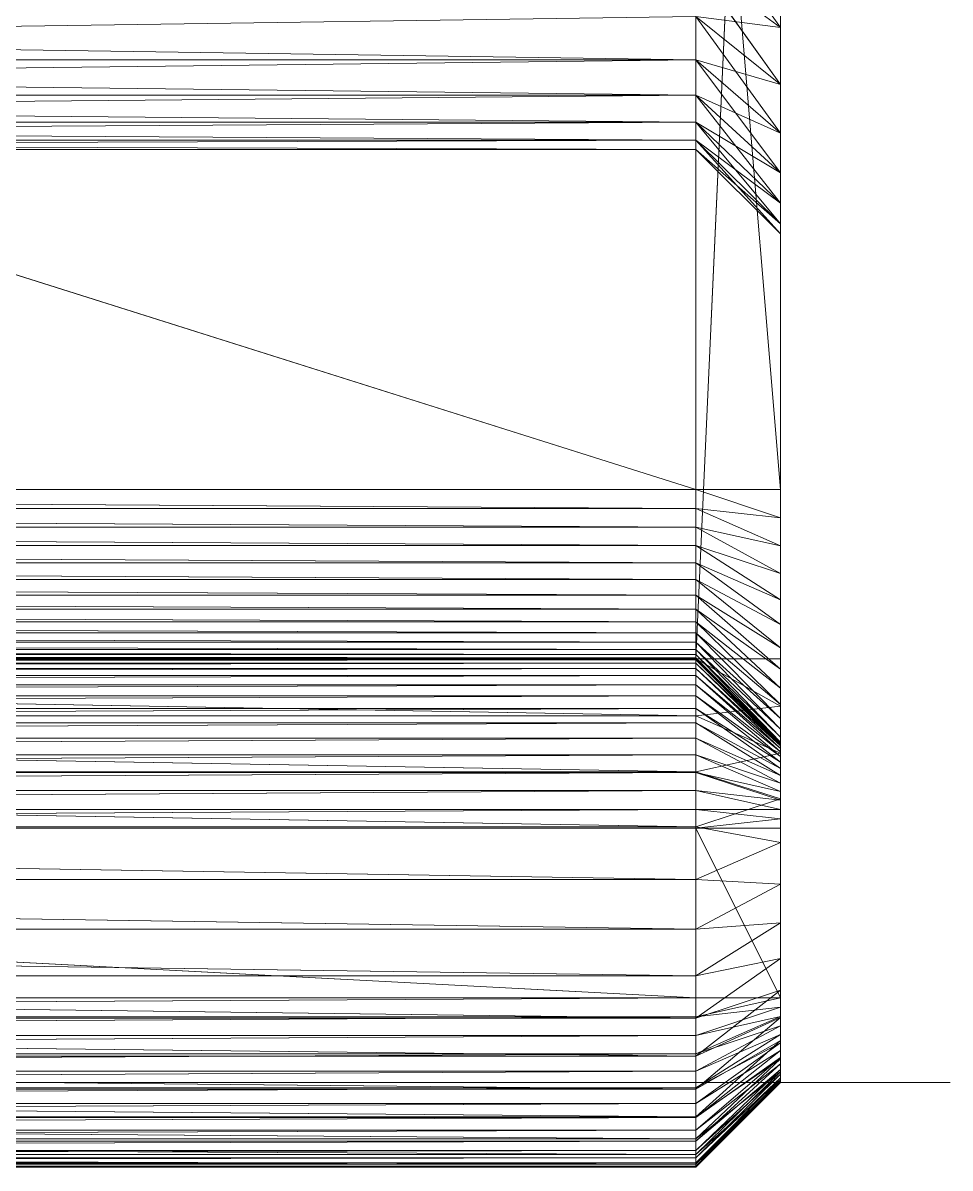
# Model space of a CAD drawing. Header units: millimetres. Extents: x 0 to 420, y 0 to 297.
# Drawn here: x 81.816 to 82.5, y 259.859 to 260.704 of the extents above; entities that cross this region are included whole.
import ezdxf

# ---------------------------------------------------------------- set-up
doc = ezdxf.new("R2010")
doc.units = ezdxf.units.MM
doc.layers.add('1', color=7, linetype='Continuous', true_color=0xffffff)
doc.layers.add('171', color=7, linetype='Continuous', true_color=0xffffff)
doc.dimstyles.get("Standard").update_dxf_attribs({"dimtxt": 0.18, "dimasz": 0.18, "dimexe": 0.18, "dimexo": 0.0625, "dimgap": 0.09, "dimtad": 0, "dimtih": 1, "dimtoh": 1, "dimdec": 4, "dimzin": 0, "dimdsep": 46, "dimtxsty": 'Standard', "dimcen": 0.09, "dimadec": 0, "dimazin": 0, "dimtfac": 1, "dimtdec": 4, "dimtofl": 0, "dimtmove": 0, "dimatfit": 3, "dimfxl": 1, "dimtolj": 1, "dimtzin": 0, "dimarcsym": 0})

msp = doc.modelspace()

# ---------------------------------------------------------------- linework, layer by layer
at = {"layer": '1', "color": 3, "linetype": 'Continuous', "lineweight": 18}
for p, q in [((82.3125, 260.23437), (82.375, 261.60937)), ((82.3125, 260.23437), (82.3125, 261.60937)), ((82.375, 261.60937), (82.3125, 260.23437)), ((82.3125, 261.60937), (82.3125, 260.23437)), ((82.375, 260.23437), (82.375, 261.60937)), ((82.375, 261.60937), (82.375, 260.23437)), ((79.9375, 261.10938), (82.3125, 260.35937)), ((82.3125, 260.35937), (79.9375, 261.10938)), ((82.3125, 261.10938), (82.375, 260.35937)), ((82.3125, 261.10938), (82.3125, 260.35937)), ((82.375, 260.35937), (82.3125, 261.10938)), ((82.3125, 260.35937), (82.3125, 261.10938)), ((82.375, 260.35937), (82.375, 261.10938)), ((82.375, 261.10938), (82.375, 260.35937)), ((82.375, 260.23437), (82.375, 261.10938)), ((82.375, 261.10938), (82.375, 260.23437)), ((82.375, 260.23437), (82.375, 261.04407)), ((82.375, 261.04407), (82.375, 260.23437)), ((82.375, 260.23437), (82.375, 260.97965)), ((82.375, 260.97965), (82.375, 260.23437)), ((82.375, 260.35937), (82.375, 260.91699)), ((82.375, 260.91699), (82.375, 260.35937)), ((82.375, 260.91699), (82.375, 260.23437)), ((82.375, 260.91699), (82.375, 260.19939)), ((82.375, 260.23437), (82.375, 260.91699)), ((82.375, 260.91699), (82.375, 260.16484)), ((82.375, 260.19939), (82.375, 260.91699)), ((82.375, 260.91699), (82.375, 260.13116)), ((82.375, 260.16484), (82.375, 260.91699)), ((82.375, 260.91699), (82.375, 260.09879)), ((82.375, 260.13116), (82.375, 260.91699)), ((82.375, 260.91699), (82.375, 260.06811)), ((82.375, 260.09879), (82.375, 260.91699)), ((82.375, 260.06811), (82.375, 260.91699)), ((82.375, 260.35937), (82.375, 260.85693)), ((82.375, 260.85693), (82.375, 260.35937)), ((82.375, 260.85693), (82.375, 260.06811)), ((82.375, 260.85693), (82.375, 260.03953)), ((82.375, 260.06811), (82.375, 260.85693)), ((82.375, 260.85693), (82.375, 260.0134)), ((82.375, 260.03953), (82.375, 260.85693)), ((82.375, 260.85693), (82.375, 259.99005)), ((82.375, 260.0134), (82.375, 260.85693)), ((82.375, 260.85693), (82.375, 259.96977)), ((82.375, 259.99005), (82.375, 260.85693)), ((82.375, 260.85693), (82.375, 259.95282)), ((82.375, 259.96977), (82.375, 260.85693)), ((82.375, 260.85693), (82.375, 259.93941)), ((82.375, 259.95282), (82.375, 260.85693)), ((82.375, 260.85693), (82.375, 259.92971)), ((82.375, 259.93941), (82.375, 260.85693)), ((82.375, 260.85693), (82.375, 259.92384)), ((82.375, 259.92971), (82.375, 260.85693)), ((82.375, 260.85693), (82.375, 259.92187)), ((82.375, 259.92384), (82.375, 260.85693)), ((82.375, 259.92187), (82.375, 260.85693)), ((82.375, 260.35937), (82.375, 260.80028)), ((82.375, 260.80028), (82.375, 260.35937)), ((82.375, 260.80028), (82.375, 259.92187)), ((82.375, 259.92187), (82.375, 260.80028)), ((82.3125, 260.78798), (82.375, 260.70023)), ((82.375, 260.70023), (82.3125, 260.78798)), ((82.3125, 260.74569), (82.375, 260.70023)), ((82.3125, 260.74569), (82.375, 260.70023)), ((82.375, 260.70023), (82.3125, 260.74569)), ((82.3125, 260.74569), (82.375, 260.65818)), ((82.375, 260.70023), (82.3125, 260.74569)), ((82.375, 260.65818), (82.3125, 260.74569)), ((82.375, 260.70023), (82.375, 260.74781)), ((82.375, 260.74781), (82.375, 260.70023)), ((82.375, 260.74781), (82.375, 260.35937)), ((82.375, 260.70023), (82.375, 260.74781)), ((82.375, 260.35937), (82.375, 260.74781)), ((82.375, 260.74781), (82.375, 259.92187)), ((82.375, 259.92187), (82.375, 260.74781)), ((82.375, 260.74781), (82.375, 260.70023)), ((80.125, 260.70831), (82.3125, 260.67636)), ((82.3125, 260.67636), (80.125, 260.70831)), ((82.3125, 260.70831), (80.125, 260.67636)), ((80.125, 260.67636), (82.3125, 260.70831)), ((82.375, 260.70023), (82.3125, 260.70831)), ((82.3125, 260.67636), (82.3125, 260.70831)), ((82.3125, 260.70831), (82.3125, 260.67636)), ((82.3125, 260.70831), (82.375, 260.65818)), ((82.3125, 260.70831), (82.375, 260.65818)), ((82.3125, 260.67636), (82.3125, 260.70831)), ((82.375, 260.65818), (82.3125, 260.70831)), ((82.3125, 260.70831), (82.375, 260.70023)), ((82.3125, 260.70831), (82.375, 260.62224)), ((82.375, 260.65818), (82.3125, 260.70831)), ((82.375, 260.62224), (82.3125, 260.70831)), ((82.3125, 260.70831), (82.3125, 260.67636)), ((82.375, 260.65818), (82.375, 260.70023)), ((82.375, 260.70023), (82.375, 260.65818)), ((82.375, 260.35937), (82.375, 260.70023)), ((82.375, 260.33838), (82.375, 260.70023)), ((82.375, 260.70023), (82.375, 260.35937)), ((82.375, 260.31765), (82.375, 260.70023)), ((82.375, 260.70023), (82.375, 260.33838)), ((82.375, 260.29745), (82.375, 260.70023)), ((82.375, 260.70023), (82.375, 260.31765)), ((82.375, 260.27802), (82.375, 260.70023)), ((82.375, 260.70023), (82.375, 260.29745)), ((82.375, 260.25962), (82.375, 260.70023)), ((82.375, 260.70023), (82.375, 260.27802)), ((82.375, 260.24247), (82.375, 260.70023)), ((82.375, 260.70023), (82.375, 260.25962)), ((82.375, 260.22679), (82.375, 260.70023)), ((82.375, 260.70023), (82.375, 260.24247)), ((82.375, 259.92187), (82.375, 260.70023)), ((82.375, 260.70023), (82.375, 260.65818)), ((82.375, 260.70023), (82.375, 259.92187)), ((82.375, 259.92187), (82.375, 260.70023)), ((82.375, 260.70023), (82.375, 260.22679)), ((82.375, 260.70023), (82.375, 259.92187)), ((82.375, 260.65818), (82.375, 260.70023)), ((80.125, 260.67636), (82.3125, 260.67636)), ((82.3125, 260.67636), (80.125, 260.67636)), ((80.125, 260.67636), (82.3125, 260.65027)), ((82.3125, 260.67636), (80.125, 260.67636)), ((82.3125, 260.65027), (80.125, 260.67636)), ((82.3125, 260.67636), (80.125, 260.65027)), ((80.125, 260.67636), (82.3125, 260.67636)), ((80.125, 260.65027), (82.3125, 260.67636)), ((82.375, 260.65818), (82.3125, 260.67636)), ((82.3125, 260.65027), (82.3125, 260.67636)), ((82.3125, 260.67636), (82.3125, 260.65027)), ((82.3125, 260.67636), (82.375, 260.62224)), ((82.3125, 260.67636), (82.375, 260.62224)), ((82.3125, 260.65027), (82.3125, 260.67636)), ((82.375, 260.62224), (82.3125, 260.67636)), ((82.3125, 260.67636), (82.375, 260.65818)), ((82.3125, 260.67636), (82.375, 260.59288)), ((82.375, 260.62224), (82.3125, 260.67636)), ((82.375, 260.59288), (82.3125, 260.67636)), ((82.3125, 260.67636), (82.3125, 260.65027)), ((82.375, 260.62224), (82.375, 260.65818)), ((82.375, 260.65818), (82.375, 260.62224)), ((82.375, 259.92187), (82.375, 260.65818)), ((82.375, 260.65818), (82.375, 260.62224)), ((82.375, 260.65818), (82.375, 259.92187)), ((82.375, 259.92187), (82.375, 260.65818)), ((82.375, 260.65818), (82.375, 259.92187)), ((82.375, 260.62224), (82.375, 260.65818)), ((80.125, 260.65027), (82.3125, 260.65027)), ((82.3125, 260.65027), (80.125, 260.65027)), ((80.125, 260.65027), (82.3125, 260.63038)), ((82.3125, 260.65027), (80.125, 260.65027)), ((82.3125, 260.63038), (80.125, 260.65027)), ((82.3125, 260.65027), (80.125, 260.63038)), ((80.125, 260.65027), (82.3125, 260.65027)), ((80.125, 260.63038), (82.3125, 260.65027)), ((82.3125, 260.63038), (82.3125, 260.65027)), ((82.3125, 260.65027), (82.3125, 260.63038)), ((82.375, 260.62224), (82.3125, 260.65027)), ((82.3125, 260.65027), (82.375, 260.59288)), ((82.3125, 260.65027), (82.375, 260.59288)), ((82.3125, 260.63038), (82.3125, 260.65027)), ((82.375, 260.59288), (82.3125, 260.65027)), ((82.3125, 260.65027), (82.375, 260.62224)), ((82.3125, 260.65027), (82.375, 260.57051)), ((82.375, 260.59288), (82.3125, 260.65027)), ((82.375, 260.57051), (82.3125, 260.65027)), ((82.3125, 260.65027), (82.3125, 260.63038)), ((80.125, 260.63038), (82.3125, 260.63038)), ((82.3125, 260.63038), (80.125, 260.63038)), ((80.125, 260.63038), (82.3125, 260.61697)), ((82.3125, 260.63038), (80.125, 260.63038)), ((82.3125, 260.61697), (80.125, 260.63038)), ((82.3125, 260.63038), (80.125, 260.61697)), ((80.125, 260.63038), (82.3125, 260.63038)), ((80.125, 260.61697), (82.3125, 260.63038)), ((82.3125, 260.61697), (82.3125, 260.63038)), ((82.3125, 260.63038), (82.3125, 260.61697)), ((82.375, 260.59288), (82.3125, 260.63038)), ((82.3125, 260.63038), (82.375, 260.57051)), ((82.3125, 260.63038), (82.375, 260.57051)), ((82.3125, 260.61697), (82.3125, 260.63038)), ((82.375, 260.57051), (82.3125, 260.63038)), ((82.3125, 260.63038), (82.375, 260.59288)), ((82.3125, 260.63038), (82.375, 260.55542)), ((82.375, 260.57051), (82.3125, 260.63038)), ((82.375, 260.55542), (82.3125, 260.63038)), ((82.3125, 260.63038), (82.3125, 260.61697)), ((80.125, 260.61697), (82.3125, 260.61697)), ((82.3125, 260.61697), (80.125, 260.61697)), ((80.125, 260.61697), (82.3125, 260.61022)), ((82.3125, 260.61697), (80.125, 260.61697)), ((82.3125, 260.61022), (80.125, 260.61697)), ((82.3125, 260.61697), (80.125, 260.61022)), ((80.125, 260.61697), (82.3125, 260.61697)), ((80.125, 260.61022), (82.3125, 260.61697)), ((82.3125, 260.61022), (82.3125, 260.61697)), ((82.3125, 260.61697), (82.3125, 260.61022)), ((82.375, 260.57051), (82.3125, 260.61697)), ((82.3125, 260.61697), (82.375, 260.55542)), ((82.3125, 260.61697), (82.375, 260.55542)), ((82.3125, 260.61022), (82.3125, 260.61697)), ((82.375, 260.55542), (82.3125, 260.61697)), ((82.3125, 260.61697), (82.375, 260.57051)), ((82.3125, 260.61697), (82.375, 260.54783)), ((82.375, 260.55542), (82.3125, 260.61697)), ((82.375, 260.54783), (82.3125, 260.61697)), ((82.3125, 260.61697), (82.3125, 260.61022)), ((82.375, 260.59288), (82.375, 260.62224)), ((82.375, 260.62224), (82.375, 260.59288)), ((82.375, 259.92187), (82.375, 260.62224)), ((82.375, 260.62224), (82.375, 260.59288)), ((82.375, 260.62224), (82.375, 259.92187)), ((82.375, 259.92187), (82.375, 260.62224)), ((82.375, 260.62224), (82.375, 259.92187)), ((82.375, 260.59288), (82.375, 260.62224)), ((80.125, 260.61022), (82.3125, 260.61022)), ((82.3125, 260.61022), (80.125, 260.61022)), ((80.125, 260.61022), (82.3125, 260.61022)), ((82.3125, 260.61022), (80.125, 260.61022)), ((80.125, 260.61022), (82.3125, 260.61022)), ((82.3125, 260.61022), (80.125, 260.61022)), ((82.375, 260.55542), (82.3125, 260.61022)), ((82.3125, 260.61022), (82.375, 260.54783)), ((82.3125, 260.61022), (82.375, 260.54783)), ((82.375, 260.54783), (82.3125, 260.61022)), ((82.375, 260.54783), (82.3125, 260.61022)), ((82.3125, 260.61022), (82.375, 260.54783)), ((82.375, 260.54783), (82.3125, 260.61022)), ((82.3125, 260.61022), (82.375, 260.55542)), ((82.375, 260.57051), (82.375, 260.59288)), ((82.375, 260.59288), (82.375, 260.57051)), ((82.375, 259.92187), (82.375, 260.59288)), ((82.375, 260.59288), (82.375, 260.57051)), ((82.375, 260.59288), (82.375, 259.92187)), ((82.375, 259.92187), (82.375, 260.59288)), ((82.375, 260.59288), (82.375, 259.92187)), ((82.375, 260.57051), (82.375, 260.59288)), ((82.375, 260.55542), (82.375, 260.57051)), ((82.375, 260.57051), (82.375, 260.55542)), ((82.375, 259.92187), (82.375, 260.57051)), ((82.375, 260.57051), (82.375, 260.55542)), ((82.375, 260.57051), (82.375, 259.92187)), ((82.375, 259.92187), (82.375, 260.57051)), ((82.375, 260.57051), (82.375, 259.92187)), ((82.375, 260.55542), (82.375, 260.57051)), ((82.375, 260.54783), (82.375, 260.55542)), ((82.375, 260.55542), (82.375, 260.54783)), ((82.375, 260.55542), (82.375, 259.92187)), ((82.375, 259.92187), (82.375, 260.55542)), ((82.375, 260.55542), (82.375, 260.54783)), ((82.375, 260.55542), (82.375, 259.92187)), ((82.375, 259.92187), (82.375, 260.55542)), ((82.375, 259.92187), (82.375, 260.55542)), ((82.375, 260.55542), (82.375, 259.92187)), ((82.375, 260.54783), (82.375, 260.55542)), ((82.375, 259.92187), (82.375, 260.54783)), ((82.375, 260.54783), (82.375, 259.92187)), ((82.375, 260.54783), (82.375, 259.92187)), ((82.375, 259.92187), (82.375, 260.54783)), ((79.9375, 260.35937), (82.3125, 260.35937)), ((79.9375, 260.35937), (82.3125, 260.34538)), ((82.3125, 260.35937), (79.9375, 260.35937)), ((82.3125, 260.34538), (79.9375, 260.35937)), ((82.3125, 260.35937), (82.375, 260.35937)), ((82.3125, 260.34538), (82.3125, 260.35937)), ((82.3125, 260.35937), (82.375, 260.33838)), ((82.375, 260.35937), (82.3125, 260.35937)), ((82.375, 260.33838), (82.3125, 260.35937)), ((82.3125, 260.35937), (82.3125, 260.34538)), ((82.375, 260.33838), (82.375, 260.35937)), ((82.375, 260.35937), (82.375, 260.33838)), ((79.9375, 260.34538), (82.3125, 260.34538)), ((79.9375, 260.34538), (82.3125, 260.33156)), ((82.3125, 260.34538), (79.9375, 260.34538)), ((82.3125, 260.33156), (79.9375, 260.34538)), ((82.3125, 260.34538), (82.375, 260.33838)), ((82.3125, 260.33156), (82.3125, 260.34538)), ((82.3125, 260.34538), (82.375, 260.31765)), ((82.375, 260.33838), (82.3125, 260.34538)), ((82.375, 260.31765), (82.3125, 260.34538)), ((82.3125, 260.34538), (82.3125, 260.33156)), ((82.375, 260.31765), (82.375, 260.33838)), ((82.375, 260.33838), (82.375, 260.31765)), ((79.9375, 260.33156), (82.3125, 260.33156)), ((79.9375, 260.33156), (82.3125, 260.31809)), ((82.3125, 260.33156), (79.9375, 260.33156)), ((82.3125, 260.31809), (79.9375, 260.33156)), ((82.3125, 260.31809), (82.3125, 260.33156)), ((82.3125, 260.33156), (82.375, 260.31765)), ((82.3125, 260.33156), (82.375, 260.29745)), ((82.375, 260.31765), (82.3125, 260.33156)), ((82.375, 260.29745), (82.3125, 260.33156)), ((82.3125, 260.33156), (82.3125, 260.31809)), ((79.9375, 260.31809), (82.3125, 260.31809)), ((79.9375, 260.31809), (82.3125, 260.30514)), ((82.3125, 260.31809), (79.9375, 260.31809)), ((82.3125, 260.30514), (79.9375, 260.31809)), ((82.3125, 260.30514), (82.3125, 260.31809)), ((82.3125, 260.31809), (82.375, 260.29745)), ((82.3125, 260.31809), (82.375, 260.27802)), ((82.375, 260.29745), (82.3125, 260.31809)), ((82.375, 260.27802), (82.3125, 260.31809)), ((82.3125, 260.31809), (82.3125, 260.30514)), ((82.375, 260.29745), (82.375, 260.31765)), ((82.375, 260.31765), (82.375, 260.29745)), ((79.9375, 260.30514), (82.3125, 260.30514)), ((79.9375, 260.30514), (82.3125, 260.29287)), ((82.3125, 260.30514), (79.9375, 260.30514)), ((82.3125, 260.29287), (79.9375, 260.30514)), ((82.3125, 260.29287), (82.3125, 260.30514)), ((82.3125, 260.30514), (82.375, 260.27802)), ((82.3125, 260.30514), (82.375, 260.25962)), ((82.375, 260.27802), (82.3125, 260.30514)), ((82.375, 260.25962), (82.3125, 260.30514)), ((82.3125, 260.30514), (82.3125, 260.29287)), ((82.375, 260.27802), (82.375, 260.29745)), ((82.375, 260.29745), (82.375, 260.27802)), ((79.9375, 260.29287), (82.3125, 260.29287)), ((79.9375, 260.29287), (82.3125, 260.28144)), ((82.3125, 260.29287), (79.9375, 260.29287)), ((82.3125, 260.28144), (79.9375, 260.29287)), ((82.3125, 260.28144), (82.3125, 260.29287)), ((82.3125, 260.29287), (82.375, 260.25962)), ((82.3125, 260.29287), (82.375, 260.24247)), ((82.375, 260.25962), (82.3125, 260.29287)), ((82.375, 260.24247), (82.3125, 260.29287)), ((82.3125, 260.29287), (82.3125, 260.28144)), ((79.9375, 260.28144), (82.3125, 260.28144)), ((79.9375, 260.28144), (82.3125, 260.27099)), ((82.3125, 260.28144), (79.9375, 260.28144)), ((82.3125, 260.27099), (79.9375, 260.28144)), ((82.3125, 260.27099), (82.3125, 260.28144)), ((82.3125, 260.28144), (82.375, 260.24247)), ((82.3125, 260.28144), (82.375, 260.22679)), ((82.375, 260.24247), (82.3125, 260.28144)), ((82.375, 260.22679), (82.3125, 260.28144)), ((82.3125, 260.28144), (82.3125, 260.27099)), ((82.375, 260.25962), (82.375, 260.27802)), ((82.375, 260.27802), (82.375, 260.25962)), ((79.9375, 260.27099), (82.3125, 260.27099)), ((79.9375, 260.27099), (82.3125, 260.26165)), ((82.3125, 260.27099), (79.9375, 260.27099)), ((82.3125, 260.26165), (79.9375, 260.27099)), ((82.3125, 260.26165), (82.3125, 260.27099)), ((82.3125, 260.27099), (82.375, 260.22679)), ((82.3125, 260.27099), (82.375, 260.21278)), ((82.375, 260.22679), (82.3125, 260.27099)), ((82.375, 260.21278), (82.3125, 260.27099)), ((82.3125, 260.27099), (82.3125, 260.26165)), ((79.9375, 260.26165), (82.3125, 260.26165)), ((79.9375, 260.26165), (82.3125, 260.25353)), ((82.3125, 260.26165), (79.9375, 260.26165)), ((82.3125, 260.25353), (79.9375, 260.26165)), ((82.3125, 260.25353), (82.3125, 260.26165)), ((82.3125, 260.26165), (82.375, 260.21278)), ((82.3125, 260.26165), (82.375, 260.20061)), ((82.375, 260.21278), (82.3125, 260.26165)), ((82.375, 260.20061), (82.3125, 260.26165)), ((82.3125, 260.26165), (82.3125, 260.25353)), ((79.9375, 260.25353), (82.3125, 260.25353)), ((79.9375, 260.25353), (82.3125, 260.24675)), ((82.3125, 260.25353), (79.9375, 260.25353)), ((82.3125, 260.24675), (79.9375, 260.25353)), ((82.3125, 260.24675), (82.3125, 260.25353)), ((82.3125, 260.25353), (82.375, 260.20061)), ((82.3125, 260.25353), (82.375, 260.19044)), ((82.375, 260.20061), (82.3125, 260.25353)), ((82.375, 260.19044), (82.3125, 260.25353)), ((82.3125, 260.25353), (82.3125, 260.24675)), ((82.375, 260.24247), (82.375, 260.25962)), ((82.375, 260.25962), (82.375, 260.24247)), ((79.9375, 260.24675), (82.3125, 260.24675)), ((79.9375, 260.24675), (82.3125, 260.24139)), ((82.3125, 260.24675), (79.9375, 260.24675)), ((82.3125, 260.24139), (79.9375, 260.24675)), ((82.3125, 260.24139), (82.3125, 260.24675)), ((82.3125, 260.24675), (82.375, 260.19044)), ((82.3125, 260.24675), (82.375, 260.1824)), ((82.375, 260.19044), (82.3125, 260.24675)), ((82.375, 260.1824), (82.3125, 260.24675)), ((82.3125, 260.24675), (82.3125, 260.24139)), ((79.9375, 260.24139), (82.3125, 260.24139)), ((79.9375, 260.24139), (82.3125, 260.23751)), ((82.3125, 260.24139), (79.9375, 260.24139)), ((82.3125, 260.23751), (79.9375, 260.24139)), ((79.9375, 260.23751), (82.3125, 260.23751)), ((79.9375, 260.23751), (82.3125, 260.23516)), ((82.3125, 260.23751), (79.9375, 260.23751)), ((82.3125, 260.23516), (79.9375, 260.23751)), ((79.9375, 260.23516), (82.3125, 260.23516)), ((79.9375, 260.23516), (82.3125, 260.23437)), ((82.3125, 260.23516), (79.9375, 260.23516)), ((82.3125, 260.23437), (79.9375, 260.23516)), ((82.3125, 260.23751), (82.3125, 260.24139)), ((82.3125, 260.24139), (82.375, 260.1824)), ((82.3125, 260.24139), (82.375, 260.17658)), ((82.375, 260.1824), (82.3125, 260.24139)), ((82.375, 260.17658), (82.3125, 260.24139)), ((82.3125, 260.24139), (82.3125, 260.23751)), ((82.3125, 260.23516), (82.3125, 260.23751)), ((82.3125, 260.23751), (82.375, 260.17658)), ((82.3125, 260.23751), (82.375, 260.17305)), ((82.375, 260.17658), (82.3125, 260.23751)), ((82.375, 260.17305), (82.3125, 260.23751)), ((82.3125, 260.23751), (82.3125, 260.23516)), ((82.3125, 260.23437), (82.3125, 260.23516)), ((82.3125, 260.23516), (82.375, 260.17305)), ((82.3125, 260.23516), (82.375, 260.17187)), ((82.375, 260.17305), (82.3125, 260.23516)), ((82.375, 260.17187), (82.3125, 260.23516)), ((82.3125, 260.23516), (82.3125, 260.23437)), ((82.375, 260.22679), (82.375, 260.24247)), ((82.375, 260.24247), (82.375, 260.22679)), ((82.3125, 260.23437), (79.9375, 260.23437)), ((79.9375, 260.23437), (82.3125, 260.23437)), ((82.3125, 260.23437), (79.9375, 260.23437)), ((79.9375, 260.23437), (82.3125, 260.23437)), ((82.3125, 260.23437), (79.9375, 260.23359)), ((79.9375, 260.23359), (82.3125, 260.23437)), ((82.3125, 260.23437), (79.9375, 260.23437)), ((82.3125, 260.19239), (79.9375, 260.23437)), ((79.9375, 260.23437), (82.3125, 260.23437)), ((79.9375, 260.23437), (82.3125, 260.19239)), ((79.9375, 260.23359), (82.3125, 260.23359)), ((82.3125, 260.23359), (79.9375, 260.23124)), ((79.9375, 260.23124), (82.3125, 260.23359)), ((82.3125, 260.23359), (79.9375, 260.23359)), ((79.9375, 260.23124), (82.3125, 260.23124)), ((82.3125, 260.23124), (79.9375, 260.22736)), ((79.9375, 260.22736), (82.3125, 260.23124)), ((82.3125, 260.23124), (79.9375, 260.23124)), ((79.9375, 260.22736), (82.3125, 260.22736)), ((82.3125, 260.22736), (79.9375, 260.222)), ((79.9375, 260.222), (82.3125, 260.22736)), ((82.3125, 260.22736), (79.9375, 260.22736)), ((82.3125, 260.23437), (81.10901, 260.23437)), ((81.10901, 260.23437), (82.3125, 260.23437)), ((81.125, 260.23437), (82.3125, 260.23437)), ((82.3125, 260.23437), (81.125, 260.23437)), ((82.3125, 260.23437), (81.14099, 260.23437)), ((81.14099, 260.23437), (82.3125, 260.23437)), ((82.3125, 260.23437), (81.14099, 260.23437)), ((81.14099, 260.23437), (82.3125, 260.23437)), ((82.3125, 260.23437), (81.17275, 260.23437)), ((81.17275, 260.23437), (82.3125, 260.23437)), ((81.17275, 260.23437), (82.3125, 260.23437)), ((82.3125, 260.23437), (81.17275, 260.23437)), ((82.3125, 260.23437), (81.20387, 260.23437)), ((81.20387, 260.23437), (82.3125, 260.23437)), ((81.20387, 260.23437), (82.3125, 260.23437)), ((82.3125, 260.23437), (81.20387, 260.23437)), ((82.3125, 260.23437), (81.23392, 260.23437)), ((81.23392, 260.23437), (82.3125, 260.23437)), ((81.23392, 260.23437), (82.3125, 260.23437)), ((82.3125, 260.23437), (81.23392, 260.23437)), ((82.3125, 260.23437), (81.2625, 260.23437)), ((81.2625, 260.23437), (82.3125, 260.23437)), ((81.2625, 260.23437), (82.3125, 260.23437)), ((82.3125, 260.23437), (81.2625, 260.23437)), ((82.3125, 260.23437), (81.28922, 260.23437)), ((81.28922, 260.23437), (82.3125, 260.23437)), ((81.28922, 260.23437), (82.3125, 260.23437)), ((82.3125, 260.23437), (81.28922, 260.23437)), ((82.3125, 260.23437), (81.31372, 260.23437)), ((81.31372, 260.23437), (82.3125, 260.23437)), ((81.31372, 260.23437), (82.3125, 260.23437)), ((82.3125, 260.23437), (81.31372, 260.23437)), ((82.3125, 260.23437), (81.33566, 260.23437)), ((81.33566, 260.23437), (82.3125, 260.23437)), ((81.33566, 260.23437), (82.3125, 260.23437)), ((82.3125, 260.23437), (81.33566, 260.23437)), ((82.3125, 260.23437), (81.35476, 260.23437)), ((81.35476, 260.23437), (82.3125, 260.23437)), ((81.35476, 260.23437), (82.3125, 260.23437)), ((82.3125, 260.23437), (81.35476, 260.23437)), ((82.3125, 260.23437), (81.37075, 260.23437)), ((81.37075, 260.23437), (82.3125, 260.23437)), ((81.37075, 260.23437), (82.3125, 260.23437)), ((82.3125, 260.23437), (81.37075, 260.23437)), ((82.3125, 260.23437), (81.38342, 260.23437)), ((81.38342, 260.23437), (82.3125, 260.23437)), ((81.38342, 260.23437), (82.3125, 260.23437)), ((82.3125, 260.23437), (81.38342, 260.23437)), ((82.3125, 260.23437), (81.39259, 260.23437)), ((81.39259, 260.23437), (82.3125, 260.23437)), ((81.39259, 260.23437), (82.3125, 260.23437)), ((82.3125, 260.23437), (81.39259, 260.23437)), ((82.3125, 260.23437), (81.39814, 260.23437)), ((81.39814, 260.23437), (82.3125, 260.23437)), ((81.39814, 260.23437), (82.3125, 260.23437)), ((82.3125, 260.23437), (81.39814, 260.23437)), ((81.4, 260.23437), (82.3125, 260.23437)), ((82.3125, 260.23437), (81.4, 260.23437)), ((81.4, 260.23437), (82.3125, 260.23437)), ((82.3125, 260.23437), (81.4, 260.23437)), ((82.375, 260.23437), (82.3125, 260.23437)), ((82.3125, 260.23359), (82.3125, 260.23437)), ((82.375, 260.19939), (82.3125, 260.23437)), ((82.3125, 260.23437), (82.375, 260.23437)), ((82.3125, 260.19239), (82.3125, 260.23437)), ((82.3125, 260.23437), (82.375, 260.19939)), ((82.3125, 260.23437), (82.3125, 260.19239)), ((82.3125, 260.23437), (82.375, 260.17187)), ((82.375, 260.17187), (82.3125, 260.23437)), ((82.3125, 260.23437), (82.3125, 260.23359)), ((82.3125, 260.23437), (82.375, 260.17187)), ((82.375, 260.17187), (82.3125, 260.23437)), ((82.375, 260.17187), (82.3125, 260.23437)), ((82.3125, 260.23437), (82.375, 260.17187)), ((82.3125, 260.23124), (82.3125, 260.23359)), ((82.3125, 260.23359), (82.375, 260.17187)), ((82.375, 260.17148), (82.3125, 260.23359)), ((82.3125, 260.23359), (82.3125, 260.23124)), ((82.3125, 260.23359), (82.375, 260.17148)), ((82.375, 260.17187), (82.3125, 260.23359)), ((82.3125, 260.22736), (82.3125, 260.23124)), ((82.3125, 260.23124), (82.375, 260.17148)), ((82.375, 260.17031), (82.3125, 260.23124)), ((82.3125, 260.23124), (82.3125, 260.22736)), ((82.3125, 260.23124), (82.375, 260.17031)), ((82.375, 260.17148), (82.3125, 260.23124)), ((82.3125, 260.222), (82.3125, 260.22736)), ((82.3125, 260.22736), (82.375, 260.17031)), ((82.375, 260.16837), (82.3125, 260.22736)), ((82.3125, 260.22736), (82.3125, 260.222)), ((82.3125, 260.22736), (82.375, 260.16837)), ((82.375, 260.17031), (82.3125, 260.22736)), ((82.375, 260.23437), (82.375, 260.19939)), ((82.375, 260.19939), (82.375, 260.23437)), ((82.375, 260.21278), (82.375, 260.22679)), ((82.375, 259.92187), (82.375, 260.22679)), ((82.375, 260.22679), (82.375, 260.21278)), ((82.375, 260.22679), (82.375, 259.92187)), ((79.9375, 260.222), (82.3125, 260.222)), ((82.3125, 260.222), (79.9375, 260.21522)), ((79.9375, 260.21522), (82.3125, 260.222)), ((82.3125, 260.222), (79.9375, 260.222)), ((82.3125, 260.21522), (82.3125, 260.222)), ((82.3125, 260.222), (82.375, 260.16837)), ((82.375, 260.16569), (82.3125, 260.222)), ((82.3125, 260.222), (82.3125, 260.21522)), ((82.3125, 260.222), (82.375, 260.16569)), ((82.375, 260.16837), (82.3125, 260.222)), ((79.9375, 260.21522), (82.3125, 260.21522)), ((82.3125, 260.21522), (79.9375, 260.2071)), ((79.9375, 260.2071), (82.3125, 260.21522)), ((82.3125, 260.21522), (79.9375, 260.21522)), ((82.3125, 260.2071), (82.3125, 260.21522)), ((82.3125, 260.21522), (82.375, 260.16569)), ((82.375, 260.1623), (82.3125, 260.21522)), ((82.3125, 260.21522), (82.3125, 260.2071)), ((82.3125, 260.21522), (82.375, 260.1623)), ((82.375, 260.16569), (82.3125, 260.21522)), ((82.375, 260.20061), (82.375, 260.21278)), ((82.375, 259.92187), (82.375, 260.21278)), ((82.375, 260.21278), (82.375, 260.20061)), ((82.375, 260.21278), (82.375, 259.92187)), ((79.9375, 260.2071), (82.3125, 260.2071)), ((82.3125, 260.2071), (79.9375, 260.19776)), ((79.9375, 260.19776), (82.3125, 260.2071)), ((82.3125, 260.2071), (79.9375, 260.2071)), ((82.3125, 260.19776), (82.3125, 260.2071)), ((82.3125, 260.2071), (82.375, 260.1623)), ((82.375, 260.15824), (82.3125, 260.2071)), ((82.3125, 260.2071), (82.3125, 260.19776)), ((82.3125, 260.2071), (82.375, 260.15824)), ((82.375, 260.1623), (82.3125, 260.2071)), ((79.9375, 260.19776), (82.3125, 260.19776)), ((82.3125, 260.19776), (79.9375, 260.18731)), ((79.9375, 260.18731), (82.3125, 260.19776)), ((82.3125, 260.19776), (79.9375, 260.19776)), ((82.375, 260.19939), (82.3125, 260.19239)), ((82.3125, 260.19239), (82.375, 260.19939)), ((82.3125, 260.18731), (82.3125, 260.19776)), ((82.3125, 260.19776), (82.375, 260.15824)), ((82.375, 260.15357), (82.3125, 260.19776)), ((82.3125, 260.19776), (82.3125, 260.18731)), ((82.3125, 260.19776), (82.375, 260.15357)), ((82.375, 260.15824), (82.3125, 260.19776)), ((82.375, 260.19044), (82.375, 260.20061)), ((82.375, 260.20061), (82.375, 259.92187)), ((82.375, 259.92187), (82.375, 260.20061)), ((82.375, 260.20061), (82.375, 260.19044)), ((82.375, 260.19939), (82.375, 260.16484)), ((82.375, 260.16484), (82.375, 260.19939)), ((82.3125, 260.19239), (79.9375, 260.19239)), ((82.3125, 260.15093), (79.9375, 260.19239)), ((79.9375, 260.19239), (82.3125, 260.19239)), ((79.9375, 260.19239), (82.3125, 260.15093)), ((79.9375, 260.18731), (82.3125, 260.18731)), ((82.3125, 260.18731), (79.9375, 260.17588)), ((79.9375, 260.17588), (82.3125, 260.18731)), ((82.3125, 260.18731), (79.9375, 260.18731)), ((82.375, 260.16484), (82.3125, 260.19239)), ((82.3125, 260.15093), (82.3125, 260.19239)), ((82.3125, 260.19239), (82.375, 260.16484)), ((82.3125, 260.19239), (82.3125, 260.15093)), ((82.3125, 260.17588), (82.3125, 260.18731)), ((82.3125, 260.18731), (82.375, 260.15357)), ((82.375, 260.14834), (82.3125, 260.18731)), ((82.3125, 260.18731), (82.3125, 260.17588)), ((82.3125, 260.18731), (82.375, 260.14834)), ((82.375, 260.15357), (82.3125, 260.18731)), ((82.375, 260.1824), (82.375, 260.19044)), ((82.375, 259.92187), (82.375, 260.19044)), ((82.375, 260.19044), (82.375, 260.1824)), ((82.375, 260.19044), (82.375, 259.92187)), ((79.9375, 260.17588), (82.3125, 260.17588)), ((82.3125, 260.17588), (79.9375, 260.16361)), ((79.9375, 260.16361), (82.3125, 260.17588)), ((82.3125, 260.17588), (79.9375, 260.17588)), ((82.3125, 260.16361), (82.3125, 260.17588)), ((82.3125, 260.17588), (82.375, 260.14834)), ((82.375, 260.14263), (82.3125, 260.17588)), ((82.3125, 260.17588), (82.3125, 260.16361)), ((82.3125, 260.17588), (82.375, 260.14263)), ((82.375, 260.14834), (82.3125, 260.17588)), ((82.375, 260.17658), (82.375, 260.1824)), ((82.375, 259.92187), (82.375, 260.1824)), ((82.375, 260.1824), (82.375, 260.17658)), ((82.375, 260.1824), (82.375, 259.92187)), ((82.375, 260.17305), (82.375, 260.17658)), ((82.375, 259.92187), (82.375, 260.17658)), ((82.375, 260.17658), (82.375, 260.17305)), ((82.375, 260.17658), (82.375, 259.92187)), ((82.375, 260.17187), (82.375, 260.17305)), ((82.375, 259.92187), (82.375, 260.17305)), ((82.375, 260.17305), (82.375, 260.17187)), ((82.375, 260.17305), (82.375, 259.92187)), ((82.375, 260.17148), (82.375, 260.17187)), ((82.375, 260.15824), (82.375, 260.17187)), ((82.375, 260.17187), (82.375, 260.17148)), ((82.375, 260.15357), (82.375, 260.17187)), ((82.375, 260.17187), (82.375, 260.15824)), ((82.375, 260.14834), (82.375, 260.17187)), ((82.375, 260.17187), (82.375, 260.15357)), ((82.375, 260.14263), (82.375, 260.17187)), ((82.375, 260.17187), (82.375, 260.14834)), ((82.375, 260.13649), (82.375, 260.17187)), ((82.375, 260.17187), (82.375, 260.14263)), ((82.375, 260.13002), (82.375, 260.17187)), ((82.375, 260.17187), (82.375, 260.13649)), ((82.375, 260.12328), (82.375, 260.17187)), ((82.375, 260.17187), (82.375, 260.13002)), ((82.375, 260.11637), (82.375, 260.17187)), ((82.375, 260.17187), (82.375, 260.12328)), ((82.375, 260.10937), (82.375, 260.17187)), ((82.375, 260.17187), (82.375, 260.11637)), ((82.375, 260.17187), (82.375, 259.92187)), ((82.375, 259.92187), (82.375, 260.17187)), ((82.375, 260.17187), (82.375, 260.10937)), ((82.375, 259.92187), (82.375, 260.17187)), ((82.375, 260.17187), (82.375, 259.92187)), ((82.375, 260.17187), (82.375, 259.92187)), ((82.375, 259.92187), (82.375, 260.17187)), ((82.375, 260.17031), (82.375, 260.17148)), ((82.375, 260.15824), (82.375, 260.17148)), ((82.375, 260.17148), (82.375, 260.17031)), ((82.375, 260.17148), (82.375, 260.15824)), ((82.375, 260.16837), (82.375, 260.17031)), ((82.375, 260.16569), (82.375, 260.17031)), ((82.375, 260.17031), (82.375, 260.16837)), ((82.375, 260.1623), (82.375, 260.17031)), ((82.375, 260.17031), (82.375, 260.16569)), ((82.375, 260.15824), (82.375, 260.17031)), ((82.375, 260.17031), (82.375, 260.1623)), ((82.375, 260.17031), (82.375, 260.15824)), ((82.375, 260.16569), (82.375, 260.16837)), ((82.375, 260.16837), (82.375, 260.16569)), ((79.9375, 260.16361), (82.3125, 260.16361)), ((82.3125, 260.16361), (79.9375, 260.15066)), ((79.9375, 260.15066), (82.3125, 260.16361)), ((82.3125, 260.16361), (79.9375, 260.16361)), ((82.375, 260.16484), (82.3125, 260.15093)), ((82.3125, 260.15093), (82.375, 260.16484)), ((82.3125, 260.15066), (82.3125, 260.16361)), ((82.3125, 260.16361), (82.375, 260.14263)), ((82.375, 260.13649), (82.3125, 260.16361)), ((82.3125, 260.16361), (82.3125, 260.15066)), ((82.3125, 260.16361), (82.375, 260.13649)), ((82.375, 260.14263), (82.3125, 260.16361)), ((82.375, 260.1623), (82.375, 260.16569)), ((82.375, 260.16569), (82.375, 260.1623)), ((82.375, 260.16484), (82.375, 260.13116)), ((82.375, 260.13116), (82.375, 260.16484)), ((82.375, 260.15824), (82.375, 260.1623)), ((82.375, 260.1623), (82.375, 260.15824)), ((82.3125, 260.15093), (79.9375, 260.15093)), ((82.3125, 260.11052), (79.9375, 260.15093)), ((79.9375, 260.15093), (82.3125, 260.15093)), ((79.9375, 260.15093), (82.3125, 260.11052)), ((79.9375, 260.15066), (82.3125, 260.15066)), ((82.3125, 260.15066), (79.9375, 260.13719)), ((79.9375, 260.13719), (82.3125, 260.15066)), ((82.3125, 260.15066), (79.9375, 260.15066)), ((82.375, 260.13116), (82.3125, 260.15093)), ((82.3125, 260.11052), (82.3125, 260.15093)), ((82.3125, 260.15093), (82.375, 260.13116)), ((82.3125, 260.15093), (82.3125, 260.11052)), ((82.3125, 260.13719), (82.3125, 260.15066)), ((82.3125, 260.15066), (82.375, 260.13649)), ((82.375, 260.13002), (82.3125, 260.15066)), ((82.3125, 260.15066), (82.3125, 260.13719)), ((82.3125, 260.15066), (82.375, 260.13002)), ((82.375, 260.13649), (82.3125, 260.15066)), ((82.375, 260.15357), (82.375, 260.15824)), ((82.375, 260.15824), (82.375, 260.15357)), ((82.375, 260.14834), (82.375, 260.15357)), ((82.375, 260.15357), (82.375, 260.14834)), ((82.375, 260.14263), (82.375, 260.14834)), ((82.375, 260.14834), (82.375, 260.14263)), ((82.375, 260.13649), (82.375, 260.14263)), ((82.375, 260.14263), (82.375, 260.13649)), ((79.9375, 260.13719), (82.3125, 260.13719)), ((82.3125, 260.13719), (79.9375, 260.12337)), ((79.9375, 260.12337), (82.3125, 260.13719)), ((82.3125, 260.13719), (79.9375, 260.13719)), ((82.3125, 260.13719), (82.375, 260.13002)), ((82.3125, 260.12337), (82.3125, 260.13719)), ((82.375, 260.12328), (82.3125, 260.13719)), ((82.3125, 260.13719), (82.3125, 260.12337)), ((82.3125, 260.13719), (82.375, 260.12328)), ((82.375, 260.13002), (82.3125, 260.13719)), ((82.375, 260.13002), (82.375, 260.13649)), ((82.375, 260.13649), (82.375, 260.13002)), ((82.375, 260.13116), (82.3125, 260.11052)), ((82.3125, 260.11052), (82.375, 260.13116)), ((82.375, 260.13116), (82.375, 260.09879)), ((82.375, 260.09879), (82.375, 260.13116)), ((82.375, 260.12328), (82.375, 260.13002)), ((82.375, 260.13002), (82.375, 260.12328)), ((79.9375, 260.12337), (82.3125, 260.12337)), ((82.3125, 260.12337), (79.9375, 260.10937)), ((79.9375, 260.10937), (82.3125, 260.12337)), ((82.3125, 260.12337), (79.9375, 260.12337)), ((82.3125, 260.12337), (82.375, 260.12328)), ((82.3125, 260.12337), (82.375, 260.11637)), ((82.375, 260.12328), (82.3125, 260.12337)), ((82.3125, 260.12337), (82.3125, 260.10937)), ((82.375, 260.11637), (82.3125, 260.12337)), ((82.3125, 260.10937), (82.3125, 260.12337)), ((82.375, 260.11637), (82.375, 260.12328)), ((82.375, 260.12328), (82.375, 260.11637)), ((82.3125, 260.11052), (79.9375, 260.11052)), ((82.3125, 260.07167), (79.9375, 260.11052)), ((79.9375, 260.11052), (82.3125, 260.11052)), ((79.9375, 260.11052), (82.3125, 260.07167)), ((79.9375, 260.10937), (82.3125, 260.10937)), ((79.9375, 260.10937), (82.3125, 259.98437)), ((82.3125, 260.10937), (79.9375, 260.10937)), ((82.3125, 259.98437), (79.9375, 260.10937)), ((82.375, 260.11637), (82.3125, 260.10937)), ((82.3125, 260.10937), (82.375, 260.11637)), ((82.375, 260.09879), (82.3125, 260.11052)), ((82.3125, 260.07167), (82.3125, 260.11052)), ((82.3125, 260.11052), (82.375, 260.09879)), ((82.3125, 260.11052), (82.3125, 260.07167)), ((82.3125, 260.10937), (82.375, 260.10937)), ((82.3125, 260.10937), (82.375, 259.98437)), ((82.375, 260.10937), (82.3125, 260.10937)), ((82.3125, 260.10937), (82.3125, 259.98437)), ((82.375, 259.98437), (82.3125, 260.10937)), ((82.3125, 259.98437), (82.3125, 260.10937)), ((82.375, 260.11637), (82.375, 260.10937)), ((82.375, 260.10937), (82.375, 260.11637)), ((82.375, 259.98437), (82.375, 260.10937)), ((82.375, 260.10937), (82.375, 259.92187)), ((82.375, 259.92187), (82.375, 260.10937)), ((82.375, 260.10937), (82.375, 259.98437)), ((82.375, 260.09879), (82.3125, 260.07167)), ((82.3125, 260.07167), (82.375, 260.09879)), ((82.375, 260.09879), (82.375, 260.06811)), ((82.375, 260.06811), (82.375, 260.09879)), ((82.3125, 260.07167), (79.9375, 260.07167)), ((82.3125, 260.03486), (79.9375, 260.07167)), ((79.9375, 260.07167), (82.3125, 260.07167)), ((79.9375, 260.07167), (82.3125, 260.03486)), ((82.375, 260.06811), (82.3125, 260.07167)), ((82.3125, 260.03486), (82.3125, 260.07167)), ((82.3125, 260.07167), (82.375, 260.06811)), ((82.3125, 260.07167), (82.3125, 260.03486)), ((82.375, 260.06811), (82.3125, 260.03486)), ((82.3125, 260.03486), (82.375, 260.06811)), ((82.375, 260.03953), (82.375, 260.06811)), ((82.375, 260.06811), (82.375, 260.03953)), ((82.3125, 260.03486), (79.9375, 260.03486)), ((82.3125, 260.00057), (79.9375, 260.03486)), ((79.9375, 260.03486), (82.3125, 260.03486)), ((79.9375, 260.03486), (82.3125, 260.00057)), ((82.375, 260.03953), (82.3125, 260.03486)), ((82.375, 260.03953), (82.3125, 260.00057)), ((82.3125, 260.03486), (82.375, 260.03953)), ((82.3125, 260.00057), (82.375, 260.03953)), ((82.3125, 260.00057), (82.3125, 260.03486)), ((82.3125, 260.03486), (82.3125, 260.00057)), ((82.375, 260.0134), (82.375, 260.03953)), ((82.375, 260.03953), (82.375, 260.0134)), ((82.375, 260.0134), (82.3125, 260.00057)), ((82.375, 260.0134), (82.3125, 259.96921)), ((82.3125, 260.00057), (82.375, 260.0134)), ((82.3125, 259.96921), (82.375, 260.0134)), ((82.375, 259.99005), (82.375, 260.0134)), ((82.375, 260.0134), (82.375, 259.99005)), ((82.3125, 260.00057), (79.9375, 260.00057)), ((82.3125, 259.96921), (79.9375, 260.00057)), ((79.9375, 260.00057), (82.3125, 260.00057)), ((79.9375, 260.00057), (82.3125, 259.96921)), ((82.3125, 259.96921), (82.3125, 260.00057)), ((82.3125, 260.00057), (82.3125, 259.96921)), ((82.375, 259.99005), (82.3125, 259.96921)), ((82.375, 259.99005), (82.3125, 259.94119)), ((82.3125, 259.96921), (82.375, 259.99005)), ((82.3125, 259.94119), (82.375, 259.99005)), ((82.375, 259.96977), (82.375, 259.99005)), ((82.375, 259.99005), (82.375, 259.96977)), ((79.9375, 259.98437), (82.3125, 259.98437)), ((82.3125, 259.98437), (79.9375, 259.97038)), ((79.9375, 259.97038), (82.3125, 259.98437)), ((82.3125, 259.98437), (79.9375, 259.98437)), ((82.3125, 259.98437), (82.375, 259.98437)), ((82.375, 259.98437), (82.3125, 259.97038)), ((82.3125, 259.97038), (82.375, 259.98437)), ((82.3125, 259.98437), (82.3125, 259.97038)), ((82.375, 259.98437), (82.3125, 259.98437)), ((82.3125, 259.97038), (82.3125, 259.98437)), ((82.375, 259.97738), (82.375, 259.98437)), ((82.375, 259.92187), (82.375, 259.98437)), ((82.375, 259.98437), (82.375, 259.97738)), ((82.375, 259.98437), (82.375, 259.92187)), ((82.3125, 259.97038), (82.375, 259.97738)), ((82.375, 259.97738), (82.3125, 259.95656)), ((82.3125, 259.95656), (82.375, 259.97738)), ((82.375, 259.97738), (82.3125, 259.97038)), ((82.375, 259.97047), (82.375, 259.97738)), ((82.375, 259.92187), (82.375, 259.97738)), ((82.375, 259.97738), (82.375, 259.97047)), ((82.375, 259.97738), (82.375, 259.92187)), ((79.9375, 259.97038), (82.3125, 259.97038)), ((82.3125, 259.97038), (79.9375, 259.95656)), ((79.9375, 259.95656), (82.3125, 259.97038)), ((82.3125, 259.97038), (79.9375, 259.97038)), ((82.3125, 259.96921), (79.9375, 259.96921)), ((82.3125, 259.94119), (79.9375, 259.96921)), ((79.9375, 259.96921), (82.3125, 259.96921)), ((79.9375, 259.96921), (82.3125, 259.94119)), ((82.3125, 259.95656), (82.375, 259.97047)), ((82.375, 259.97047), (82.3125, 259.94309)), ((82.3125, 259.94309), (82.375, 259.97047)), ((82.375, 259.97047), (82.3125, 259.95656)), ((82.3125, 259.97038), (82.3125, 259.95656)), ((82.3125, 259.95656), (82.3125, 259.97038)), ((82.375, 259.96977), (82.3125, 259.94119)), ((82.375, 259.96977), (82.3125, 259.91685)), ((82.3125, 259.94119), (82.375, 259.96977)), ((82.3125, 259.91685), (82.375, 259.96977)), ((82.3125, 259.94119), (82.3125, 259.96921)), ((82.3125, 259.96921), (82.3125, 259.94119)), ((82.375, 259.96373), (82.375, 259.97047)), ((82.375, 259.92187), (82.375, 259.97047)), ((82.375, 259.97047), (82.375, 259.96373)), ((82.375, 259.97047), (82.375, 259.92187)), ((82.375, 259.95282), (82.375, 259.96977)), ((82.375, 259.96977), (82.375, 259.95282)), ((79.9375, 259.95656), (82.3125, 259.95656)), ((82.3125, 259.95656), (79.9375, 259.94309)), ((79.9375, 259.94309), (82.3125, 259.95656)), ((82.3125, 259.95656), (79.9375, 259.95656)), ((82.3125, 259.94309), (82.375, 259.96373)), ((82.375, 259.96373), (82.3125, 259.93014)), ((82.3125, 259.93014), (82.375, 259.96373)), ((82.375, 259.96373), (82.3125, 259.94309)), ((82.3125, 259.93014), (82.375, 259.95726)), ((82.375, 259.95726), (82.3125, 259.91787)), ((82.3125, 259.91787), (82.375, 259.95726)), ((82.375, 259.95726), (82.3125, 259.93014)), ((82.3125, 259.95656), (82.3125, 259.94309)), ((82.3125, 259.94309), (82.3125, 259.95656)), ((82.375, 259.95726), (82.375, 259.96373)), ((82.375, 259.92187), (82.375, 259.96373)), ((82.375, 259.96373), (82.375, 259.95726)), ((82.375, 259.96373), (82.375, 259.92187)), ((82.375, 259.92187), (82.375, 259.95726)), ((82.375, 259.95726), (82.375, 259.95112)), ((82.375, 259.95726), (82.375, 259.92187)), ((82.375, 259.95112), (82.375, 259.95726)), ((82.375, 259.95282), (82.3125, 259.91685)), ((82.375, 259.95282), (82.3125, 259.89651)), ((82.3125, 259.91685), (82.375, 259.95282)), ((82.3125, 259.89651), (82.375, 259.95282)), ((82.3125, 259.91787), (82.375, 259.95112)), ((82.375, 259.95112), (82.3125, 259.90644)), ((82.3125, 259.90644), (82.375, 259.95112)), ((82.375, 259.95112), (82.3125, 259.91787)), ((82.375, 259.93941), (82.375, 259.95282)), ((82.375, 259.95282), (82.375, 259.93941)), ((82.375, 259.92187), (82.375, 259.95112)), ((82.375, 259.95112), (82.375, 259.94541)), ((82.375, 259.95112), (82.375, 259.92187)), ((82.375, 259.94541), (82.375, 259.95112)), ((79.9375, 259.94309), (82.3125, 259.94309)), ((82.3125, 259.94309), (79.9375, 259.93014)), ((79.9375, 259.93014), (82.3125, 259.94309)), ((82.3125, 259.94309), (79.9375, 259.94309)), ((82.3125, 259.94119), (79.9375, 259.94119)), ((82.3125, 259.91685), (79.9375, 259.94119)), ((79.9375, 259.94119), (82.3125, 259.94119)), ((79.9375, 259.94119), (82.3125, 259.91685)), ((82.3125, 259.90644), (82.375, 259.94541)), ((82.375, 259.94541), (82.3125, 259.89599)), ((82.3125, 259.89599), (82.375, 259.94541)), ((82.375, 259.94541), (82.3125, 259.90644)), ((82.3125, 259.94309), (82.3125, 259.93014)), ((82.3125, 259.93014), (82.3125, 259.94309)), ((82.3125, 259.91685), (82.3125, 259.94119)), ((82.3125, 259.94119), (82.3125, 259.91685)), ((82.3125, 259.89599), (82.375, 259.94018)), ((82.375, 259.94018), (82.3125, 259.88665)), ((82.3125, 259.88665), (82.375, 259.94018)), ((82.375, 259.94018), (82.3125, 259.89599)), ((82.375, 259.93941), (82.3125, 259.89651)), ((82.375, 259.93941), (82.3125, 259.88042)), ((82.3125, 259.89651), (82.375, 259.93941)), ((82.3125, 259.88042), (82.375, 259.93941)), ((82.375, 259.93551), (82.375, 259.94541)), ((82.375, 259.94541), (82.375, 259.94018)), ((82.375, 259.93145), (82.375, 259.94541)), ((82.375, 259.94541), (82.375, 259.93551)), ((82.375, 259.92806), (82.375, 259.94541)), ((82.375, 259.94541), (82.375, 259.93145)), ((82.375, 259.92538), (82.375, 259.94541)), ((82.375, 259.94541), (82.375, 259.92806)), ((82.375, 259.92344), (82.375, 259.94541)), ((82.375, 259.94541), (82.375, 259.92538)), ((82.375, 259.92227), (82.375, 259.94541)), ((82.375, 259.94541), (82.375, 259.92344)), ((82.375, 259.94541), (82.375, 259.92187)), ((82.375, 259.92187), (82.375, 259.94541)), ((82.375, 259.94541), (82.375, 259.92227)), ((82.375, 259.94018), (82.375, 259.94541)), ((82.375, 259.94018), (82.375, 259.93551)), ((82.375, 259.93551), (82.375, 259.94018)), ((82.375, 259.92971), (82.375, 259.93941)), ((82.375, 259.93941), (82.375, 259.92971)), ((82.3125, 259.88665), (82.375, 259.93551)), ((82.375, 259.93551), (82.3125, 259.87853)), ((82.3125, 259.87853), (82.375, 259.93551)), ((82.375, 259.93551), (82.3125, 259.88665)), ((82.3125, 259.87853), (82.375, 259.93145)), ((82.375, 259.93145), (82.3125, 259.87175)), ((82.3125, 259.87175), (82.375, 259.93145)), ((82.375, 259.93145), (82.3125, 259.87853)), ((82.375, 259.93551), (82.375, 259.93145)), ((82.375, 259.93145), (82.375, 259.93551)), ((82.375, 259.93145), (82.375, 259.92806)), ((82.375, 259.92806), (82.375, 259.93145)), ((79.9375, 259.93014), (82.3125, 259.93014)), ((82.3125, 259.93014), (79.9375, 259.91787)), ((79.9375, 259.91787), (82.3125, 259.93014)), ((82.3125, 259.93014), (79.9375, 259.93014)), ((82.3125, 259.93014), (82.3125, 259.91787)), ((82.3125, 259.91787), (82.3125, 259.93014)), ((82.375, 259.92971), (82.3125, 259.88042)), ((82.375, 259.92971), (82.3125, 259.86878)), ((82.3125, 259.88042), (82.375, 259.92971)), ((82.3125, 259.86878), (82.375, 259.92971)), ((82.3125, 259.87175), (82.375, 259.92806)), ((82.375, 259.92806), (82.3125, 259.86639)), ((82.3125, 259.86639), (82.375, 259.92806)), ((82.375, 259.92806), (82.3125, 259.87175)), ((82.3125, 259.86639), (82.375, 259.92538)), ((82.375, 259.92538), (82.3125, 259.86251)), ((82.3125, 259.86251), (82.375, 259.92538)), ((82.375, 259.92538), (82.3125, 259.86639)), ((82.375, 259.92384), (82.3125, 259.86878)), ((82.375, 259.92384), (82.3125, 259.86173)), ((82.3125, 259.86878), (82.375, 259.92384)), ((82.3125, 259.86173), (82.375, 259.92384)), ((82.3125, 259.86251), (82.375, 259.92344)), ((82.375, 259.92344), (82.3125, 259.86016)), ((82.3125, 259.86016), (82.375, 259.92344)), ((82.375, 259.92344), (82.3125, 259.86251)), ((82.3125, 259.86016), (82.375, 259.92227)), ((82.375, 259.92227), (82.3125, 259.85937)), ((82.3125, 259.85937), (82.375, 259.92227)), ((82.375, 259.92227), (82.3125, 259.86016)), ((82.375, 259.92384), (82.375, 259.92971)), ((82.375, 259.92971), (82.375, 259.92384)), ((82.375, 259.92806), (82.375, 259.92538)), ((82.375, 259.92538), (82.375, 259.92806)), ((82.375, 259.92538), (82.375, 259.92344)), ((82.375, 259.92344), (82.375, 259.92538)), ((82.375, 259.92187), (82.375, 259.92384)), ((82.375, 259.92384), (82.375, 259.92187)), ((82.375, 259.92344), (82.375, 259.92227)), ((82.375, 259.92227), (82.375, 259.92344)), ((82.375, 259.92227), (82.375, 259.92187)), ((82.375, 259.92187), (82.375, 259.92227)), ((79.9375, 259.91787), (82.3125, 259.91787)), ((82.3125, 259.91787), (79.9375, 259.90644)), ((79.9375, 259.90644), (82.3125, 259.91787)), ((82.3125, 259.91787), (79.9375, 259.91787)), ((82.3125, 259.91685), (79.9375, 259.91685)), ((82.3125, 259.89651), (79.9375, 259.91685)), ((79.9375, 259.91685), (82.3125, 259.91685)), ((79.9375, 259.91685), (82.3125, 259.89651)), ((82.375, 259.92187), (82.3125, 259.86173)), ((82.375, 259.92187), (82.3125, 259.85937)), ((82.3125, 259.86173), (82.375, 259.92187)), ((82.3125, 259.85937), (82.375, 259.92187)), ((82.375, 259.92187), (82.3125, 259.85937)), ((82.375, 259.92187), (82.3125, 259.85937)), ((82.3125, 259.85937), (82.375, 259.92187)), ((82.375, 259.92187), (82.3125, 259.85937)), ((82.3125, 259.85937), (82.375, 259.92187)), ((82.3125, 259.85937), (82.375, 259.92187)), ((82.375, 259.92187), (82.3125, 259.85937)), ((82.3125, 259.85937), (82.375, 259.92187)), ((82.3125, 259.91787), (82.3125, 259.90644)), ((82.3125, 259.90644), (82.3125, 259.91787)), ((82.3125, 259.89651), (82.3125, 259.91685)), ((82.3125, 259.91685), (82.3125, 259.89651)), ((79.9375, 259.90644), (82.3125, 259.90644)), ((82.3125, 259.90644), (79.9375, 259.89599)), ((79.9375, 259.89599), (82.3125, 259.90644)), ((82.3125, 259.90644), (79.9375, 259.90644)), ((82.3125, 259.90644), (82.3125, 259.89599)), ((82.3125, 259.89599), (82.3125, 259.90644)), ((82.3125, 259.89651), (79.9375, 259.89651)), ((82.3125, 259.88042), (79.9375, 259.89651)), ((79.9375, 259.89651), (82.3125, 259.89651)), ((79.9375, 259.89651), (82.3125, 259.88042)), ((79.9375, 259.89599), (82.3125, 259.89599)), ((82.3125, 259.89599), (79.9375, 259.88665)), ((79.9375, 259.88665), (82.3125, 259.89599)), ((82.3125, 259.89599), (79.9375, 259.89599)), ((82.3125, 259.88042), (82.3125, 259.89651)), ((82.3125, 259.89651), (82.3125, 259.88042)), ((82.3125, 259.89599), (82.3125, 259.88665)), ((82.3125, 259.88665), (82.3125, 259.89599)), ((79.9375, 259.88665), (82.3125, 259.88665)), ((82.3125, 259.88665), (79.9375, 259.87853)), ((79.9375, 259.87853), (82.3125, 259.88665)), ((82.3125, 259.88665), (79.9375, 259.88665)), ((82.3125, 259.88042), (79.9375, 259.88042)), ((82.3125, 259.86878), (79.9375, 259.88042)), ((79.9375, 259.88042), (82.3125, 259.88042)), ((79.9375, 259.88042), (82.3125, 259.86878)), ((82.3125, 259.88665), (82.3125, 259.87853)), ((82.3125, 259.87853), (82.3125, 259.88665)), ((82.3125, 259.86878), (82.3125, 259.88042)), ((82.3125, 259.88042), (82.3125, 259.86878)), ((79.9375, 259.87853), (82.3125, 259.87853)), ((82.3125, 259.87853), (79.9375, 259.87175)), ((79.9375, 259.87175), (82.3125, 259.87853)), ((82.3125, 259.87853), (79.9375, 259.87853)), ((79.9375, 259.87175), (82.3125, 259.87175)), ((82.3125, 259.87175), (79.9375, 259.86639)), ((79.9375, 259.86639), (82.3125, 259.87175)), ((82.3125, 259.87175), (79.9375, 259.87175)), ((82.3125, 259.87853), (82.3125, 259.87175)), ((82.3125, 259.87175), (82.3125, 259.87853)), ((82.3125, 259.87175), (82.3125, 259.86639)), ((82.3125, 259.86639), (82.3125, 259.87175)), ((82.3125, 259.86878), (79.9375, 259.86878)), ((82.3125, 259.86173), (79.9375, 259.86878)), ((79.9375, 259.86878), (82.3125, 259.86878)), ((79.9375, 259.86878), (82.3125, 259.86173)), ((79.9375, 259.86639), (82.3125, 259.86639)), ((82.3125, 259.86639), (79.9375, 259.86251)), ((79.9375, 259.86251), (82.3125, 259.86639)), ((82.3125, 259.86639), (79.9375, 259.86639)), ((82.3125, 259.86173), (82.3125, 259.86878)), ((82.3125, 259.86878), (82.3125, 259.86173)), ((82.3125, 259.86639), (82.3125, 259.86251)), ((82.3125, 259.86251), (82.3125, 259.86639)), ((79.9375, 259.86251), (82.3125, 259.86251)), ((82.3125, 259.86251), (79.9375, 259.86016)), ((79.9375, 259.86016), (82.3125, 259.86251)), ((82.3125, 259.86251), (79.9375, 259.86251)), ((82.3125, 259.86173), (79.9375, 259.86173)), ((82.3125, 259.85937), (79.9375, 259.86173)), ((79.9375, 259.86173), (82.3125, 259.86173)), ((79.9375, 259.86173), (82.3125, 259.85937)), ((79.9375, 259.86016), (82.3125, 259.86016)), ((82.3125, 259.86016), (79.9375, 259.85937)), ((79.9375, 259.85937), (82.3125, 259.86016)), ((82.3125, 259.86016), (79.9375, 259.86016)), ((82.3125, 259.85937), (79.9375, 259.85937)), ((79.9375, 259.85937), (82.3125, 259.85937)), ((79.9375, 259.85937), (82.3125, 259.85937)), ((82.3125, 259.85937), (79.9375, 259.85937)), ((82.3125, 259.85937), (81.10901, 259.85937)), ((81.10901, 259.85937), (82.3125, 259.85937)), ((82.3125, 259.85937), (81.14099, 259.85937)), ((81.14099, 259.85937), (82.3125, 259.85937)), ((81.1439, 259.85937), (82.3125, 259.85937)), ((82.3125, 259.85937), (81.1439, 259.85937)), ((82.3125, 259.85937), (81.17275, 259.85937)), ((81.17275, 259.85937), (82.3125, 259.85937)), ((82.3125, 259.85937), (81.17275, 259.85937)), ((81.17275, 259.85937), (82.3125, 259.85937)), ((81.18144, 259.85937), (82.3125, 259.85937)), ((82.3125, 259.85937), (81.18144, 259.85937)), ((81.20387, 259.85937), (82.3125, 259.85937)), ((82.3125, 259.85937), (81.20387, 259.85937)), ((82.3125, 259.85937), (81.20387, 259.85937)), ((81.20387, 259.85937), (82.3125, 259.85937)), ((81.21821, 259.85937), (82.3125, 259.85937)), ((82.3125, 259.85937), (81.21821, 259.85937)), ((81.23392, 259.85937), (82.3125, 259.85937)), ((82.3125, 259.85937), (81.23392, 259.85937)), ((82.3125, 259.85937), (81.23392, 259.85937)), ((81.23392, 259.85937), (82.3125, 259.85937)), ((81.25373, 259.85937), (82.3125, 259.85937)), ((82.3125, 259.85937), (81.25373, 259.85937)), ((81.2625, 259.85937), (82.3125, 259.85937)), ((82.3125, 259.85937), (81.2625, 259.85937)), ((82.3125, 259.85937), (81.2625, 259.85937)), ((81.2625, 259.85937), (82.3125, 259.85937)), ((81.2875, 259.85937), (82.3125, 259.85937)), ((82.3125, 259.85937), (81.2875, 259.85937)), ((81.28922, 259.85937), (82.3125, 259.85937)), ((82.3125, 259.85937), (81.28922, 259.85937)), ((82.3125, 259.85937), (81.28922, 259.85937)), ((81.28922, 259.85937), (82.3125, 259.85937)), ((81.31372, 259.85937), (82.3125, 259.85937)), ((82.3125, 259.85937), (81.31372, 259.85937)), ((81.31372, 259.85937), (82.3125, 259.85937)), ((82.3125, 259.85937), (81.31372, 259.85937)), ((82.3125, 259.85937), (81.31372, 259.85937)), ((81.31372, 259.85937), (82.3125, 259.85937)), ((81.31908, 259.85937), (82.3125, 259.85937)), ((82.3125, 259.85937), (81.31908, 259.85937)), ((81.33566, 259.85937), (82.3125, 259.85937)), ((82.3125, 259.85937), (81.33566, 259.85937)), ((82.3125, 259.85937), (81.33566, 259.85937)), ((81.33566, 259.85937), (82.3125, 259.85937)), ((81.34803, 259.85937), (82.3125, 259.85937)), ((82.3125, 259.85937), (81.34803, 259.85937)), ((81.35476, 259.85937), (82.3125, 259.85937)), ((82.3125, 259.85937), (81.35476, 259.85937)), ((82.3125, 259.85937), (81.35476, 259.85937)), ((81.35476, 259.85937), (82.3125, 259.85937)), ((81.37075, 259.85937), (82.3125, 259.85937)), ((82.3125, 259.85937), (81.37075, 259.85937)), ((82.3125, 259.85937), (81.37075, 259.85937)), ((81.37075, 259.85937), (82.3125, 259.85937)), ((81.37396, 259.85937), (82.3125, 259.85937)), ((82.3125, 259.85937), (81.37396, 259.85937)), ((81.38342, 259.85937), (82.3125, 259.85937)), ((82.3125, 259.85937), (81.38342, 259.85937)), ((82.3125, 259.85937), (81.38342, 259.85937)), ((81.38342, 259.85937), (82.3125, 259.85937)), ((81.39259, 259.85937), (82.3125, 259.85937)), ((82.3125, 259.85937), (81.39259, 259.85937)), ((82.3125, 259.85937), (81.39259, 259.85937)), ((81.39259, 259.85937), (82.3125, 259.85937)), ((81.39653, 259.85937), (82.3125, 259.85937)), ((82.3125, 259.85937), (81.39653, 259.85937)), ((81.39814, 259.85937), (82.3125, 259.85937)), ((82.3125, 259.85937), (81.39814, 259.85937)), ((82.3125, 259.85937), (81.39814, 259.85937)), ((81.39814, 259.85937), (82.3125, 259.85937)), ((81.4, 259.85937), (82.3125, 259.85937)), ((82.3125, 259.85937), (81.4, 259.85937)), ((82.3125, 259.85937), (81.4, 259.85937)), ((81.4, 259.85937), (82.3125, 259.85937)), ((81.41543, 259.85937), (82.3125, 259.85937)), ((82.3125, 259.85937), (81.41543, 259.85937)), ((81.4304, 259.85937), (82.3125, 259.85937)), ((82.3125, 259.85937), (81.4304, 259.85937)), ((81.44124, 259.85937), (82.3125, 259.85937)), ((82.3125, 259.85937), (81.44124, 259.85937)), ((81.4478, 259.85937), (82.3125, 259.85937)), ((82.3125, 259.85937), (81.4478, 259.85937)), ((82.3125, 259.85937), (81.4478, 259.85937)), ((81.4478, 259.85937), (82.3125, 259.85937)), ((82.3125, 259.85937), (81.45, 259.85937)), ((81.45, 259.85937), (82.3125, 259.85937)), ((82.3125, 259.86251), (82.3125, 259.86016)), ((82.3125, 259.86016), (82.3125, 259.86251)), ((82.3125, 259.85937), (82.3125, 259.86173)), ((82.3125, 259.86173), (82.3125, 259.85937)), ((82.3125, 259.86016), (82.3125, 259.85937)), ((82.3125, 259.85937), (82.3125, 259.86016))]:
    msp.add_line(p, q, dxfattribs=at)
at = {"layer": '1', "color": 155, "linetype": 'Continuous', "lineweight": 18}
for p, q in [((82.3125, 259.92187), (81.7125, 259.92187)), ((82.5, 259.92187), (82.3125, 259.92187))]:
    msp.add_line(p, q, dxfattribs=at)

# ---------------------------------------------------------------- leaders
at = {"layer": '171', "color": 156, "linetype": 'Continuous', "lineweight": 13}
for points in [[(113.75, 266.67188), (54.05874, 231.55416)], [(82.13382, 261.98438), (53.81841, 240.89625)], [(109.025, 261.42188), (54.05874, 217.36737)]]:
    msp.add_leader(points, dimstyle='Standard', override={"dimasz": 0.3}, dxfattribs=at)

doc.saveas('drawing.dxf')
